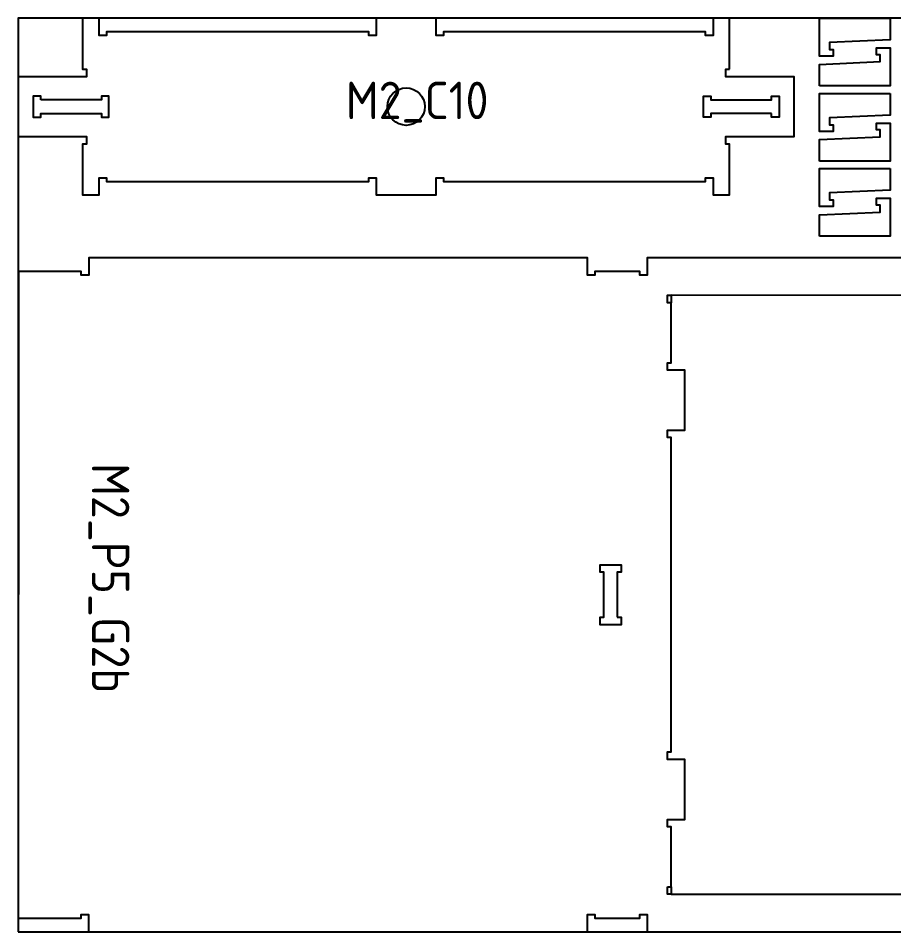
# Model space of a CAD drawing. Header units: millimetres. Extents: x -18174 to 50972, y 6312 to 16778.
# Drawn here: x -4808 to -3639, y 7632 to 8853 of the extents above; entities that cross this region are included whole.
import ezdxf

# ---------------------------------------------------------------- set-up
doc = ezdxf.new("R2010")
doc.units = ezdxf.units.MM
doc.header["$MEASUREMENT"] = 0
for name, color, linetype in [('freeswerk_CODES', 50, 'Continuous'), ('freeswerk_ELEMENTEN', 7, 'Continuous'), ('freeswerk_PLATEN', 3, 'Continuous')]:
    doc.layers.add(name, color=color, linetype=linetype)

msp = doc.modelspace()

# ---------------------------------------------------------------- linework, layer by layer
msp.add_circle((-4289.7, 8734.5), 25)
at = {"layer": 'freeswerk_ELEMENTEN'}
for points in [[(-3857.7, 8784.5), (-3857.7, 8852.5), (-3879.7, 8852.5), (-3879.7, 8829.5), (-3889.7, 8829.5), (-3889.7, 8834.5), (-4239.7, 8834.5), (-4239.7, 8829.5), (-4249.7, 8829.5), (-4249.7, 8852.5), (-4329.7, 8852.5), (-4329.7, 8829.5), (-4339.7, 8829.5), (-4339.7, 8834.5), (-4689.7, 8834.5), (-4689.7, 8829.5), (-4699.7, 8829.5), (-4699.7, 8852.5), (-4721.7, 8852.5), (-4721.7, 8784.5), (-4716.7, 8784.5), (-4716.7, 8774.5), (-4807.7, 8774.5), (-4807.7, 8694.5), (-4716.7, 8694.5), (-4716.7, 8684.5), (-4721.7, 8684.5), (-4721.7, 8616.5), (-4699.7, 8616.5), (-4699.7, 8639.5), (-4689.7, 8639.5), (-4689.7, 8634.5), (-4339.7, 8634.5), (-4339.7, 8639.5), (-4329.7, 8639.5), (-4329.7, 8616.5), (-4249.7, 8616.5), (-4249.7, 8639.5), (-4239.7, 8639.5), (-4239.7, 8634.5), (-3889.7, 8634.5), (-3889.7, 8639.5), (-3879.7, 8639.5), (-3879.7, 8616.5), (-3857.7, 8616.5), (-3857.7, 8684.5), (-3862.7, 8684.5), (-3862.7, 8694.5), (-3771.7, 8694.5), (-3771.7, 8774.5), (-3862.7, 8774.5), (-3862.7, 8784.5)], [(-3643.5, 8852.5), (-3643.5, 8823.7), (-3724.5, 8820.1), (-3724.5, 8810.8), (-3719.5, 8810.8), (-3719.5, 8801.7), (-3737.5, 8801.7), (-3737.5, 8852.5)], [(-3737.5, 8762.1), (-3737.5, 8790.9), (-3656.5, 8794.6), (-3656.5, 8803.8), (-3661.5, 8803.8), (-3661.5, 8812.9), (-3643.5, 8812.9), (-3643.5, 8762.1)], [(-4777.7, 8743.5), (-4777.7, 8748.5), (-4787.7, 8748.5), (-4787.7, 8720.5), (-4777.7, 8720.5), (-4777.7, 8725.5), (-4696.7, 8725.5), (-4696.7, 8720.5), (-4686.7, 8720.5), (-4686.7, 8748.5), (-4696.7, 8748.5), (-4696.7, 8743.5)], [(-3801.7, 8725.5), (-3882.7, 8725.5), (-3882.7, 8720.5), (-3892.7, 8720.5), (-3892.7, 8748.5), (-3882.7, 8748.5), (-3882.7, 8743.5), (-3801.7, 8743.5), (-3801.7, 8748.5), (-3791.7, 8748.5), (-3791.7, 8720.5), (-3801.7, 8720.5)], [(-3643.5, 8752.1), (-3643.5, 8723.3), (-3724.5, 8719.7), (-3724.5, 8710.4), (-3719.5, 8710.4), (-3719.5, 8701.3), (-3737.5, 8701.3), (-3737.5, 8752.1)], [(-3737.5, 8661.7), (-3737.5, 8690.5), (-3656.5, 8694.1), (-3656.5, 8703.4), (-3661.5, 8703.4), (-3661.5, 8712.5), (-3643.5, 8712.5), (-3643.5, 8661.7)], [(-3643.5, 8651.7), (-3643.5, 8622.9), (-3724.5, 8619.2), (-3724.5, 8610), (-3719.5, 8610), (-3719.5, 8600.9), (-3737.5, 8600.9), (-3737.5, 8651.7)], [(-3737.5, 8561.3), (-3737.5, 8590.1), (-3656.5, 8593.7), (-3656.5, 8603), (-3661.5, 8603), (-3661.5, 8612.1), (-3643.5, 8612.1), (-3643.5, 8561.3)], [(-4007.7, 8052.5), (-4002.7, 8052.5), (-4002.7, 8042.5), (-4030.7, 8042.5), (-4030.7, 8052.5), (-4025.7, 8052.5), (-4025.7, 8112.5), (-4030.7, 8112.5), (-4030.7, 8122.5), (-4002.7, 8122.5), (-4002.7, 8112.5), (-4007.7, 8112.5)], [(-3940.7, 7692.5), (-3935.7, 7692.5), (-3935.7, 7682.5), (-3940.7, 7682.5)]]:
    msp.add_lwpolyline(points, close=True, dxfattribs=at)
for points in [[(-3340.6, 8532.4), (-3967.6, 8532.5), (-3967.6, 8509.5), (-3977.6, 8509.5), (-3977.6, 8514.5), (-4037.6, 8514.5), (-4037.6, 8509.5), (-4047.6, 8509.5), (-4047.6, 8532.5), (-4713.6, 8532.5), (-4713.6, 8509.5), (-4723.6, 8509.5), (-4723.6, 8514.5), (-4807.6, 8514.5), (-4807.7, 7650.5), (-4723.7, 7650.5), (-4723.7, 7655.5), (-4713.7, 7655.5), (-4713.7, 7632.5), (-4047.7, 7632.5), (-4047.7, 7655.5), (-4037.7, 7655.5), (-4037.7, 7650.5), (-3977.7, 7650.5), (-3977.7, 7655.5), (-3967.7, 7655.5), (-3967.7, 7632.5), (-3340.7, 7632.4)], [(-3935.7, 7692.5), (-3935.7, 7772.5), (-3940.7, 7772.5), (-3940.7, 7782.5), (-3917.7, 7782.5), (-3917.7, 7862.5), (-3940.7, 7862.5), (-3940.7, 7872.5), (-3935.7, 7872.5), (-3935.6, 8292.5), (-3940.6, 8292.5), (-3940.6, 8302.5), (-3917.6, 8302.5), (-3917.6, 8382.5), (-3940.6, 8382.5), (-3940.6, 8392.5), (-3935.6, 8392.5), (-3935.6, 8472.5), (-3940.6, 8472.5), (-3940.6, 8482.5), (-3935.6, 8482.5), (-3935.6, 8472.5)], [(-3935.7, 7682.5), (-3484.7, 7682.4), (-3484.7, 7692.4), (-3489.7, 7692.4), (-3489.6, 8472.4), (-3484.6, 8472.4), (-3484.6, 8482.4), (-3935.6, 8482.5)]]:
    msp.add_lwpolyline(points, dxfattribs=at)
at = {"layer": 'freeswerk_PLATEN'}
msp.add_lwpolyline([(-4807.7, 7632.5), (-2367.7, 7632.5), (-2367.7, 8852.5), (-4807.7, 8852.5)], close=True, dxfattribs=at)

# ---------------------------------------------------------------- texts
at = {"layer": 'freeswerk_CODES', "insert": (-4370.2, 8767.8), "char_height": 50, "attachment_point": 1}
msp.add_mtext_dynamic_manual_height_columns('{\\Fiso|c0;M2_C10}', width=318.081, gutter_width=1456.3, heights=[0], dxfattribs=at)
at = {"layer": 'freeswerk_CODES', "insert": (-4659.4, 8258.3), "char_height": 50, "attachment_point": 1, "rotation": 270}
msp.add_mtext_dynamic_manual_height_columns('{\\Fiso|c0;M2_P5_G2b}', width=318.081, gutter_width=1456.3, heights=[0], dxfattribs=at)

doc.saveas('drawing.dxf')
